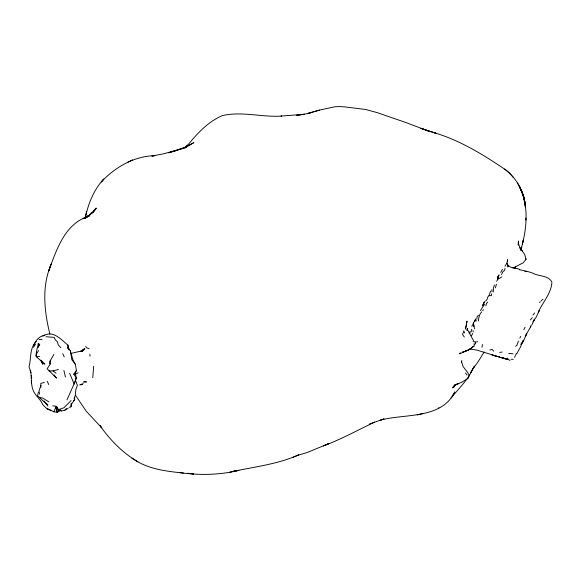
<?xml version="1.0" encoding="UTF-8"?>
<svg xmlns="http://www.w3.org/2000/svg" width="581" height="581" viewBox="0 0 581 581"><rect width="100%" height="100%" fill="white"/><g stroke="black" fill="none" stroke-linecap="round" stroke-linejoin="round"><path stroke-width="0.87" d="M69.081 407.281L70.497 407.216L71.122 406.504L71.122 404.71L74.767 399.546L74.186 397.941M520.83 250.447L523.452 239.844L522.319 244.1C526.255 229.27 527.642 213.104 523.859 198.092M525.87 220.126L525.892 217.984M496.675 281.327L497.939 279.127L497.982 276.592L499.123 274.9L497.975 277.173M497.939 279.127L497.982 276.592M71.122 406.504L71.187 403.287M42.791 404.63C40.91 399.888 36.647 396.714 34.09 392.349C30.372 385.508 31.904 377.606 30.524 370.235M38.164 347.024L38.288 343.407L38.099 346.813M40.866 387.099L40.815 383.416L44.439 382.414M518.448 244.579L518.543 243.207L518.165 244.775M476.848 319.296L477.023 316.739L478.599 315.185M469.898 333.603L470.087 331.46M31.338 383.046L31.643 380.642M68.776 349.835L67.592 347.634L67.926 345.136C61.056 339.515 52.53 329.347 42.856 336.239M495.332 287.849L496.464 284.276M461.575 362.145L461.815 360.387M530.729 326.856L530.969 325.331M481.976 347.307L482.448 344.482M49.639 363.699L50.089 360.99L53.91 354.41M491.613 293.87L491.301 295.693L489.093 295.62L487.728 297.044L487.096 299.368L485.593 301.19M43.147 405.095L46.117 408.022L53.859 411.813L56.161 406.54L57.555 407.281M92.764 377.694L93.664 366.27M466.1 326.006L465.526 329.1L467.015 321.111L466.252 325.186M85.196 218.441C88.014 204.134 93.708 189.791 103.796 178.992L101.247 182.042C114.922 167.197 134.218 156.078 154.858 155.664L151.931 156.042L163.784 153.783L183.545 148.199L168.613 152.788L176.137 150.559M85.24 218.238L86.482 211.68M460.305 352.754L459.455 353.865L468.133 350.089L462.556 352.122L468.308 350.183L473.943 346.269L474.321 344.395M467.269 330.32L467.669 328.592L467.247 330.262M505.049 268.306L504.591 270.23L502.935 271.726L501.526 274.544M507.198 266.919L508.39 266.258L507.01 263.062L507.692 259.678L507.184 261.276M66.975 399.895L75.552 380.584L76.256 377.73L75.341 373.474L76.387 370.446L75.399 364.461L72.974 359.922L70.337 350.728L67.592 347.634M471.097 331.969L471.757 329.289M485.861 305.795L486.384 303.689L487.735 302.026M489.093 295.62L490.546 291.154M520.917 250.128L521.753 247.107M38.382 392.211L37.576 395.625L42.667 400.592L47.831 404.637M478.337 321.024C478.708 317.843 479.274 314.19 481.772 311.852M475.65 318.889L471.823 326.406M40.931 385.348L39 391.042L39.573 394.158M494.446 284.908L493.392 287.951L493.305 291.909M515.194 267.739L515.674 266.432M83.294 382.603L82.517 384.542L79.604 384.934M33.647 345.818C35.223 340.684 39.414 336.138 44.781 335.07M83.236 349.668L82.48 351.382L84.681 348.469L80.665 351.483L84.71 349.108L81.994 350.859L71.971 353.175M454.741 384.92L453.688 387.28L454.654 385.159M515.543 355.245L516.407 353.35M519.45 269.751C524.766 270.717 530.46 271.886 535.413 274.377C541.027 276.258 548.863 276.055 551.899 282.126C551.442 293.361 542.632 302.214 538.26 312.251L539.183 310.697L536.394 316.819L533.816 320.574M531.826 325.019L534.542 319.238L532.9 321.758M38.397 346.937L39.777 344.032L37.14 348.266L35.848 355.703L36.342 356.77L44.919 364.156L43.713 363.052M502.427 269.301L500.72 272.467M504.962 266.258L507.01 263.062M516.712 353.807L520.271 347.416L523.307 340.364L520.91 344.228M518.405 341.032L516.923 345.354L515.55 346.334M519.835 338.142L520.721 336.414M523.786 329.681L525.101 327.183M471.452 335.811L472.723 333.479M530.794 326.587L525.297 336.087M514.461 357.25L515.26 355.877M484.162 352.013L477.872 362.123L473.377 368.201L474.488 366.066L470.755 372.61L473.079 368.376C468.112 379.836 458.729 388.493 451.023 398.065M522.29 250.876L519.864 247.782L524.737 254.514L526.03 259.308L523.074 262.91L512.921 268.052M33.611 347.271L35.492 344.097M532.966 315.076L534.629 312.941M38.549 350.612L36.45 353.923L36.342 356.77L39.523 356.56M525.667 335.513L526.764 333.777L522.791 342.34L521.026 344.359M453.935 385.929L452.693 387.839L454.545 385.443L458.017 383.525L454.48 385.45L461.808 382.218L468.097 378.391L468.947 376.437L468.976 374.919L467.807 372.762L463.101 366.524L461.474 361.455M50.496 363.721L47.134 368.739L56.444 378.115L54.04 374.919M69.676 373.365L74.179 384.099L76.256 377.73L73.78 374.157L76.387 370.446M452.316 396.089L454.8 391.914C441.654 419.25 405.233 413.585 380.664 420.041L384.026 418.916L374.135 422.343M92.749 212.653L96.199 208.078L92.495 212.835L95.988 208.681L88.051 216.706L92.597 212.45L84.71 218.296L88.072 215.979L84.891 217.897L89.474 215.747L83.141 218.543L87.92 216.553C64.527 224.099 56.459 250.266 48.63 270.986C42.064 291.618 44.89 313.631 49.901 334.264M186.203 147.087C196.189 134.603 207.25 122.141 222.232 115.655C241.703 111.036 261.762 117.398 281.574 116.084L281.066 116.062L304.495 114.304L296.492 115.329L306.55 113.774L319.623 110.07L334.714 106.81L339.958 106.534L346.145 107.057L365.631 109.475L377.461 112.721L406.068 122.591L426.527 130.362L429.076 131.248L421.087 128.35L435.961 133.267L426.527 130.362M185.847 147.545L187.728 145.09L185.964 147.015M480.429 310.61L484.685 304.03M530.438 319.87L532.298 317.669M539.553 302.679L540.337 301.764M482.622 310.712L483.523 309.753M71.1 400.578L63.91 407.789L58.514 409.656L55.972 406.199L52.726 405.836M186.022 147.066L187.235 145.824L184.7 148.111M58.514 409.656L61.208 410.992L64.571 410.331L66.43 408.537M541.252 300.835L542.952 299.23M36.327 341.381C29.333 348.077 31.33 358.404 29.05 366.822L30.909 372.806M185.179 147.814L186.966 146.303L184.845 147.821L193.829 142.621L184.388 147.806M73.584 400.527L74.767 399.546L74.245 398.472L75.319 395.203L75.864 389.466L77.411 385.152L75.552 380.584M53.859 411.813L57.12 412.176L59.131 410.673L56.749 407.31M501.744 276.905L498.847 278.822M468.308 350.183L471.888 347.932M75.886 373.961L78.174 372.697M64.571 410.331L68.115 408.378M184.25 147.886L186.85 146.485L175.418 150.784M132.519 159.891L128.052 162.092M438.423 408.029L438.887 407.804M73.78 374.157L75.341 373.474M292.751 457.356L298.728 454.879C278.655 463.863 256.497 466.528 235.116 471.031L238.856 470.37C219.48 475.091 199.334 475.418 179.631 472.6M472.062 347.01L473.943 346.269M369.189 424.159L374.542 422.198C357.518 430.201 341.069 439.367 323.37 445.91L329.144 443.448L307.008 452.577L297.094 455.54M55.943 407.804L57.12 412.176L59.189 411.45L59.131 410.673L57.061 408.392L56.713 406.874M319.623 110.07L307.342 113.673L312.28 112.3M49.015 370.939L53.103 370.903L58.427 369.487M84.637 381.702L84.078 381.84L86.467 381.957L83.904 381.55M417.202 414.943L423.389 413.44M489.805 349.973L492.114 349.421L493.719 351.207M231.405 471.772L235.131 470.871L229.989 472.113M510.241 360.031L509.297 360.242L507.242 358.194M473.043 341.555L475.512 342.064L477.713 341.766M499.682 352.384L502.137 352.064M474.459 321.024L476.355 320.937L475.323 319.427M513.023 353.814L508.709 353.401M513.241 359.349L511.207 359.196M473.835 343.887L475.614 343.901L475.512 342.064M38.985 339.449L42.072 339.587M497.597 356.523L499.311 356.625M514.613 268.291L516.916 268.437L519.792 269.468M45.986 336.74L54.113 337.379L55.282 339.762L57.374 341.817L58.282 344.94L60.86 347.67M524.781 271.487L526.43 271.654M80.686 384.332L82.517 384.542L81.514 384.026M191.541 473.74L193.669 474.002L187.467 473.239M183.414 473.065C166.486 471.242 148.751 469.354 134.255 459.578C120.623 450.783 109.192 438.778 99.932 425.524L101.704 427.819L86.257 411.232L75.683 395.574M39.508 397.586L42.515 397.985L48.877 401.841M86.416 347.779L89.14 348.68M469.463 348.934L476.928 350.103L507.184 359.472M507.242 359.087L502.325 357.743L507.307 359.392M502.885 358.041L498.367 356.749M433.23 132.417C459.411 139.97 483.239 154.59 505.579 169.805C516.937 178.745 524.687 192.631 525.369 207.148L524.919 203.684M46.967 409.031L51.52 410.535M421.087 128.35L422.046 128.691M514.868 268.371L510.387 267.071L507.663 265.154L508.39 266.258M131.974 458.162L137.9 461.83M53.103 370.903L56.03 373.205M504.657 169.027L509.522 173.087L513.212 177.263M42.515 361.948L40.714 360.293L42.805 364.265L41.193 360.227M85.581 346.494L86.206 347.206M60.308 409.801L61.208 410.992M75.399 364.461L71.848 359.712L70.337 350.728M465.526 373.024L467.008 375.021M44.12 400.984L47.86 406.054M464.35 337.038L462.549 334.583L463.834 330.836L464.568 332.986M524.578 201.084L522.37 192.696L517.562 183.03M520.227 248.24L518.252 243.374L518.492 240.984L518.274 245.131M473.537 340.64L467.059 329.013L467.066 330.466M62.697 353.647L64.237 356.988M47.257 381.31L48.717 384.528M519.545 186.465L523.249 195.456M525.834 258.828L526.03 259.308M523.292 195.354L519.356 186.138L523.931 197.547L523.292 195.354L524.825 202.261L523.292 195.354L524.578 200.322M522.37 192.696L525.101 203.481L523.866 198.208M473.304 322.825L474.532 328.81M67.926 345.136L69.161 349.755M63.881 370.446L65.442 377.091M31.309 375.479L31.708 378.151M473.442 322.84L473.856 326.515M89.852 354.112L90.04 356.218M473.043 330.466L473.159 332.041M50.089 360.99L50.286 363.888M491.896 289.541L491.94 291.829M57.061 408.392L57.12 412.176M50.336 266.251L48.644 271.298L51.099 264.094L50.336 266.251M483.327 303.921L482.571 305.802L484.445 301.721L483.327 303.921M496.682 356.32L492.042 354.969L496.682 356.32"/></g></svg>
